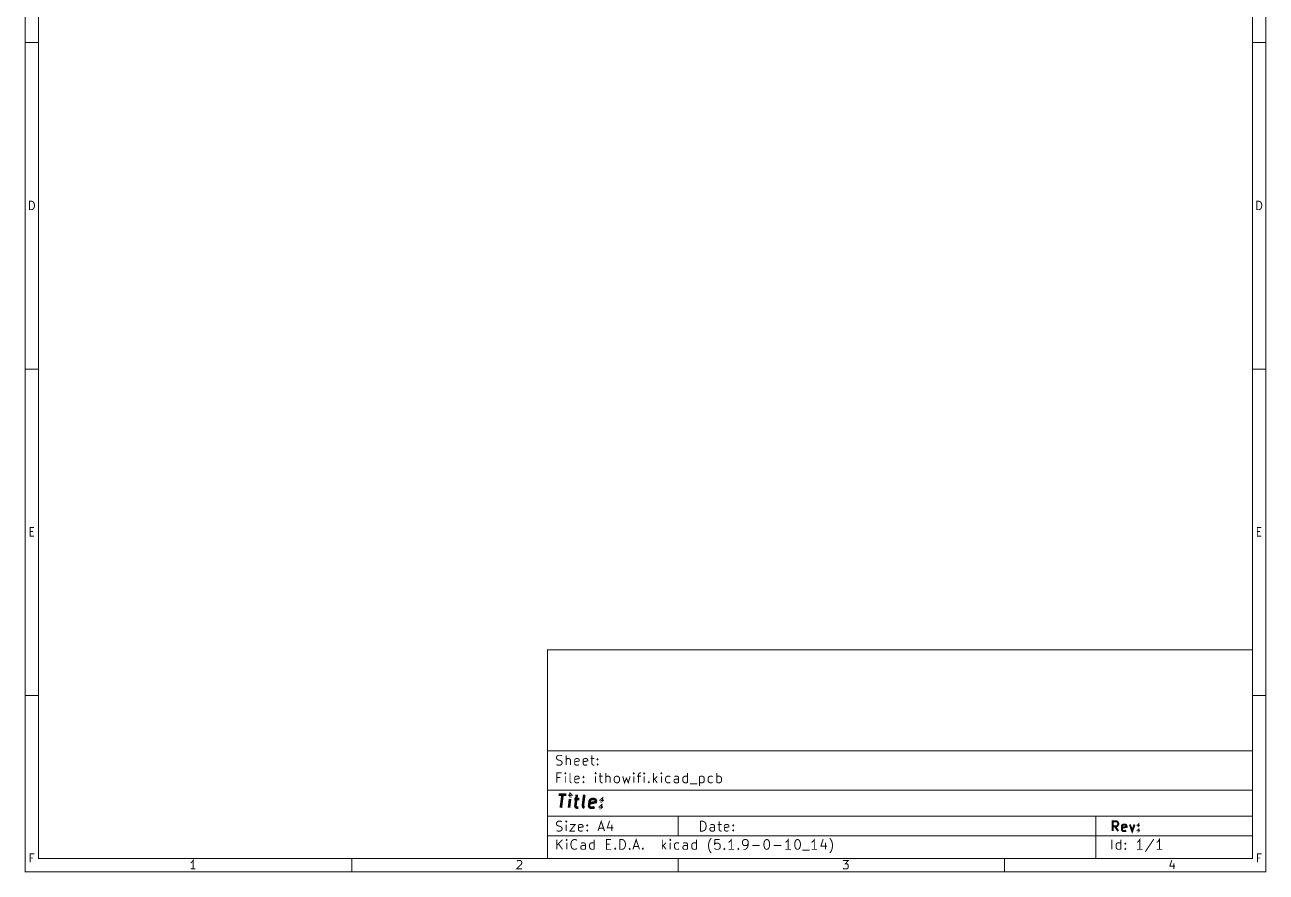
# Model space of a CAD drawing. Extents: x 0.4 to 7.9, y 0.4 to 11.3.
# Drawn here: x 0.39 to 7.88, y 0.39 to 5.5 of the extents above; entities that cross this region are included whole.
import ezdxf

# ---------------------------------------------------------------- set-up
doc = ezdxf.new("R2010")
doc.units = 0
doc.layers.get('0').update_dxf_attribs({"linetype": 'CONTINUOUS'})

msp = doc.modelspace()

# ---------------------------------------------------------------- linework, layer by layer
at = {"color": 0, "const_width": 0.005906}
for points in [[(0.393718, 11.3007), (7.87429, 11.3007), (7.87429, 0.395128), (0.393718, 0.395128), (0.393718, 11.3007)], [(0.472439, 11.222), (7.79557, 11.222), (7.79557, 0.473904), (0.472439, 0.473904), (0.472439, 11.222)], [(0.419596, 4.38786), (0.419596, 4.43901), (0.431803, 4.43901), (0.439074, 4.43664), (0.444011, 4.43175), (0.446397, 4.42686), (0.448893, 4.41715), (0.448893, 4.40983), (0.446397, 4.40007), (0.444011, 4.39513), (0.439074, 4.39035), (0.431803, 4.38786), (0.419596, 4.38786)], [(7.8215, 4.38786), (7.8215, 4.43901), (7.83371, 4.43901), (7.84099, 4.43664), (7.84581, 4.43175), (7.84831, 4.42686), (7.85069, 4.41715), (7.85069, 4.40983), (7.84831, 4.40007), (7.84581, 4.39513), (7.84099, 4.39035), (7.83371, 4.38786), (7.8215, 4.38786)], [(3.54357, 1.73372), (7.79557, 1.73372), (7.79557, 0.473904), (3.54357, 0.473904), (3.54357, 1.73372)], [(3.95708, 0.931424), (3.95139, 0.934244), (3.94862, 0.937121), (3.94581, 0.942762), (3.94581, 0.959526), (3.94862, 0.965224), (3.95139, 0.968045), (3.95708, 0.970865), (3.9655, 0.970865), (3.97108, 0.968045), (3.9739, 0.965224), (3.97678, 0.959526), (3.97678, 0.942762), (3.9739, 0.937121), (3.97108, 0.934244), (3.9655, 0.931424), (3.95708, 0.931424)], [(4.4661, 0.640136), (4.4661, 0.699164), (4.48008, 0.699164), (4.48861, 0.696343), (4.49419, 0.690756), (4.49701, 0.685167), (4.49978, 0.673828), (4.49978, 0.665419), (4.49701, 0.654135), (4.49419, 0.648546), (4.48861, 0.642958), (4.48008, 0.640136), (4.4661, 0.640136)], [(3.9796, 0.529949), (3.9796, 0.588921), (3.9936, 0.588921), (4.00211, 0.586154), (4.00771, 0.580567), (4.01053, 0.574869), (4.01329, 0.563639), (4.01329, 0.555231), (4.01053, 0.543946), (4.00771, 0.538357), (4.00211, 0.532769), (3.9936, 0.529949), (3.9796, 0.529949)], [(4.86257, 0.588921), (4.86822, 0.588921), (4.87381, 0.586154), (4.87657, 0.583333), (4.8795, 0.577746), (4.88232, 0.566461), (4.88232, 0.552354), (4.8795, 0.541124), (4.87657, 0.535536), (4.87381, 0.532769), (4.86822, 0.529949), (4.86257, 0.529949), (4.85699, 0.532769), (4.85411, 0.535536), (4.85129, 0.541124), (4.84853, 0.552354), (4.84853, 0.566461), (4.85129, 0.577746), (4.85411, 0.583333), (4.85699, 0.586154), (4.86257, 0.588921)], [(5.04818, 0.588921), (5.05382, 0.588921), (5.0594, 0.586154), (5.06218, 0.583333), (5.06511, 0.577746), (5.06793, 0.566461), (5.06793, 0.552354), (5.06511, 0.541124), (5.06218, 0.535536), (5.0594, 0.532769), (5.05382, 0.529949), (5.04818, 0.529949), (5.04258, 0.532769), (5.03971, 0.535536), (5.03689, 0.541124), (5.03413, 0.552354), (5.03413, 0.566461), (5.03689, 0.577746), (5.03971, 0.583333), (5.04258, 0.586154), (5.04818, 0.588921)]]:
    msp.add_lwpolyline(points, close=True, dxfattribs=at)
at = {"color": 0}
for points, const_width in [([(0.393718, 5.39524), (0.472385, 5.39524)], 0.005906), ([(7.87418, 5.39524), (7.79551, 5.39524)], 0.005906), ([(0.393718, 3.42676), (0.472385, 3.42676)], 0.005906), ([(7.87418, 3.42676), (7.79551, 3.42676)], 0.005906), ([(0.446397, 2.41932), (0.422092, 2.41932), (0.422092, 2.47054), (0.446397, 2.47054)], 0.005906), ([(7.84831, 2.41932), (7.82389, 2.41932), (7.82389, 2.47054), (7.84831, 2.47054)], 0.005906), ([(0.422092, 2.44613), (0.439074, 2.44613)], 0.005906), ([(7.82389, 2.44613), (7.84099, 2.44613)], 0.005906), ([(0.393718, 1.45822), (0.472385, 1.45822)], 0.005906), ([(7.87418, 1.45822), (7.79551, 1.45822)], 0.005906), ([(3.54351, 1.12353), (7.79551, 1.12353)], 0.005906), ([(3.59711, 1.04053), (3.60553, 1.03776), (3.61957, 1.03776), (3.62522, 1.04053), (3.62799, 1.04346), (3.63092, 1.04905), (3.63092, 1.05463), (3.62799, 1.06022), (3.62522, 1.06304), (3.61957, 1.06586), (3.6084, 1.06874), (3.60271, 1.07156), (3.59988, 1.07433), (3.59711, 1.07997), (3.59711, 1.08556), (3.59988, 1.09125), (3.60271, 1.09402), (3.6084, 1.09684), (3.6224, 1.09684), (3.63092, 1.09402)], 0.005906), ([(3.65619, 1.03776), (3.65619, 1.09684)], 0.005906), ([(3.68147, 1.03776), (3.68147, 1.06874), (3.67871, 1.07433), (3.67301, 1.07715), (3.66461, 1.07715), (3.65901, 1.07433), (3.65619, 1.07156)], 0.005906), ([(3.7321, 1.04053), (3.72651, 1.03776), (3.71522, 1.03776), (3.70958, 1.04053), (3.70682, 1.04622), (3.70682, 1.06874), (3.70958, 1.07433), (3.71522, 1.07715), (3.72651, 1.07715), (3.7321, 1.07433), (3.73492, 1.06874), (3.73492, 1.06304), (3.70682, 1.05745)], 0.005906), ([(3.78271, 1.04053), (3.77713, 1.03776), (3.76579, 1.03776), (3.76019, 1.04053), (3.75738, 1.04622), (3.75738, 1.06874), (3.76019, 1.07433), (3.76579, 1.07715), (3.77713, 1.07715), (3.78271, 1.07433), (3.78549, 1.06874), (3.78549, 1.06304), (3.75738, 1.05745)], 0.005906), ([(3.8024, 1.07715), (3.82493, 1.07715)], 0.005906), ([(3.81082, 1.09684), (3.81082, 1.04622), (3.81358, 1.04053), (3.81928, 1.03776), (3.82493, 1.03776)], 0.005906), ([(3.84462, 1.07433), (3.84739, 1.07156), (3.84462, 1.06874), (3.84179, 1.07156), (3.84462, 1.07433), (3.84462, 1.06874)], 0.005906), ([(3.84462, 1.04346), (3.84739, 1.04053), (3.84462, 1.03776), (3.84179, 1.04053), (3.84462, 1.04346), (3.84462, 1.03776)], 0.005906), ([(3.59988, 0.931424), (3.59988, 0.99056), (3.62799, 0.99056)], 0.005906), ([(3.6505, 0.99056), (3.64768, 0.987739), (3.6505, 0.984972), (3.65338, 0.987739), (3.6505, 0.99056), (3.6505, 0.984972)], 0.005906), ([(3.6505, 0.931424), (3.6505, 0.970865)], 0.005906), ([(3.68712, 0.931424), (3.68147, 0.934244), (3.67871, 0.939942), (3.67871, 0.99056)], 0.005906), ([(3.7321, 0.934244), (3.72651, 0.931424), (3.71522, 0.931424), (3.70958, 0.934244), (3.70682, 0.939942), (3.70682, 0.962457), (3.70958, 0.968045), (3.71522, 0.970865), (3.72651, 0.970865), (3.7321, 0.968045), (3.73492, 0.962457), (3.73492, 0.95676), (3.70682, 0.951172)], 0.005906), ([(3.76019, 0.968045), (3.76303, 0.965224), (3.76019, 0.962457), (3.75738, 0.965224), (3.76019, 0.968045), (3.76019, 0.962457)], 0.005906), ([(3.83328, 0.99056), (3.83051, 0.987739), (3.83328, 0.984972), (3.8361, 0.987739), (3.83328, 0.99056), (3.83328, 0.984972)], 0.005906), ([(3.83328, 0.931424), (3.83328, 0.970865)], 0.005906), ([(3.85297, 0.970865), (3.87549, 0.970865)], 0.005906), ([(3.86149, 0.99056), (3.86149, 0.939942), (3.86431, 0.934244), (3.8699, 0.931424), (3.87549, 0.931424)], 0.005906), ([(3.89518, 0.931424), (3.89518, 0.99056)], 0.005906), ([(3.92051, 0.931424), (3.92051, 0.962457), (3.91769, 0.968045), (3.91211, 0.970865), (3.9036, 0.970865), (3.898, 0.968045), (3.89518, 0.965224)], 0.005906), ([(3.99642, 0.970865), (4.00771, 0.931424), (4.01888, 0.959526), (4.03022, 0.931424), (4.04139, 0.970865)], 0.005906), ([(4.06392, 0.99056), (4.06108, 0.987739), (4.06392, 0.984972), (4.06668, 0.987739), (4.06392, 0.99056), (4.06392, 0.984972)], 0.005906), ([(4.06392, 0.931424), (4.06392, 0.970865)], 0.005906), ([(4.08361, 0.970865), (4.10612, 0.970865)], 0.005906), ([(4.09212, 0.931424), (4.09212, 0.982042), (4.09489, 0.987739), (4.10047, 0.99056), (4.10612, 0.99056)], 0.005906), ([(4.12582, 0.99056), (4.12299, 0.987739), (4.12582, 0.984972), (4.12858, 0.987739), (4.12582, 0.99056), (4.12582, 0.984972)], 0.005906), ([(4.12582, 0.931424), (4.12582, 0.970865)], 0.005906), ([(4.18201, 0.931424), (4.18201, 0.99056)], 0.005906), ([(4.20449, 0.970865), (4.18201, 0.948351)], 0.005906), ([(4.22982, 0.99056), (4.227, 0.987739), (4.22982, 0.984972), (4.23269, 0.987739), (4.22982, 0.99056), (4.22982, 0.984972)], 0.005906), ([(4.22982, 0.931424), (4.22982, 0.970865)], 0.005906), ([(4.28331, 0.934244), (4.27772, 0.931424), (4.26639, 0.931424), (4.26079, 0.934244), (4.25797, 0.937121), (4.25521, 0.942762), (4.25521, 0.959526), (4.25797, 0.965224), (4.26079, 0.968045), (4.26639, 0.970865), (4.27772, 0.970865), (4.28331, 0.968045)], 0.005906), ([(4.33388, 0.931424), (4.33388, 0.962457), (4.33111, 0.968045), (4.32553, 0.970865), (4.31418, 0.970865), (4.3086, 0.968045)], 0.005906), ([(4.38732, 0.934244), (4.38167, 0.931424), (4.3705, 0.931424), (4.36481, 0.934244), (4.36199, 0.937121), (4.35921, 0.942762), (4.35921, 0.959526), (4.36199, 0.965224), (4.36481, 0.968045), (4.3705, 0.970865), (4.38167, 0.970865), (4.38732, 0.968045)], 0.005906), ([(4.38732, 0.931424), (4.38732, 0.99056)], 0.005906), ([(4.46039, 0.970865), (4.46039, 0.911729)], 0.005906), ([(4.46039, 0.968045), (4.4661, 0.970865), (4.47732, 0.970865), (4.48292, 0.968045), (4.48579, 0.965224), (4.48861, 0.959526), (4.48861, 0.942762), (4.48579, 0.937121), (4.48292, 0.934244), (4.47732, 0.931424), (4.4661, 0.931424), (4.46039, 0.934244)], 0.005906), ([(4.53922, 0.934244), (4.53358, 0.931424), (4.52229, 0.931424), (4.51671, 0.934244), (4.51389, 0.937121), (4.51112, 0.942762), (4.51112, 0.959526), (4.51389, 0.965224), (4.51671, 0.968045), (4.52229, 0.970865), (4.53358, 0.970865), (4.53922, 0.968045)], 0.005906), ([(4.56451, 0.931424), (4.56451, 0.99056)], 0.005906), ([(4.56451, 0.968045), (4.5701, 0.970865), (4.58138, 0.970865), (4.58703, 0.968045), (4.58979, 0.965224), (4.59261, 0.959526), (4.59261, 0.942762), (4.58979, 0.937121), (4.58703, 0.934244), (4.58138, 0.931424), (4.5701, 0.931424), (4.56451, 0.934244)], 0.005906), ([(3.61957, 0.962457), (3.59988, 0.962457)], 0.005906), ([(3.76019, 0.937121), (3.76303, 0.934244), (3.76019, 0.931424), (3.75738, 0.934244), (3.76019, 0.937121), (3.76019, 0.931424)], 0.005906), ([(4.15392, 0.937121), (4.15668, 0.934244), (4.15392, 0.931424), (4.1511, 0.934244), (4.15392, 0.937121), (4.15392, 0.931424)], 0.005906), ([(4.18772, 0.953939), (4.20449, 0.931424)], 0.005906), ([(4.33388, 0.934244), (4.32829, 0.931424), (4.31418, 0.931424), (4.3086, 0.934244), (4.30583, 0.939942), (4.30583, 0.945529), (4.3086, 0.951172), (4.31418, 0.953939), (4.32829, 0.953939), (4.33388, 0.95676)], 0.005906), ([(4.40142, 0.925836), (4.4464, 0.925836)], 0.005906), ([(3.54351, 0.887369), (7.79551, 0.887369)], 0.005906), ([(3.611, 0.859538), (3.65597, 0.859538)], 0.015748), ([(3.62358, 0.780871), (3.63351, 0.859538)], 0.015748), ([(3.67242, 0.780871), (3.67887, 0.833333)], 0.015748), ([(3.68218, 0.859538), (3.678, 0.855849), (3.68132, 0.852051), (3.68549, 0.855849), (3.68218, 0.859538), (3.68132, 0.852051)], 0.015748), ([(3.70518, 0.833333), (3.73519, 0.833333)], 0.015748), ([(3.71972, 0.859538), (3.71132, 0.792046), (3.71408, 0.78456), (3.72108, 0.780871), (3.72863, 0.780871)], 0.015748), ([(3.76611, 0.780871), (3.75911, 0.78456), (3.75629, 0.792046), (3.76471, 0.859538)], 0.015748), ([(3.82661, 0.78456), (3.81858, 0.780871), (3.8036, 0.780871), (3.7966, 0.78456), (3.79368, 0.792046), (3.79753, 0.822049), (3.80219, 0.829536), (3.81022, 0.833333), (3.82508, 0.833333), (3.83219, 0.829536), (3.83501, 0.822049), (3.8341, 0.814561), (3.79557, 0.807021)], 0.015748), ([(3.86968, 0.829536), (3.87299, 0.825846), (3.86871, 0.822049), (3.8655, 0.825846), (3.86968, 0.829536), (3.86871, 0.822049)], 0.015748), ([(3.86447, 0.788357), (3.86778, 0.78456), (3.86361, 0.780871), (3.86029, 0.78456), (3.86447, 0.788357), (3.86361, 0.780871)], 0.015748), ([(3.54351, 0.729872), (7.79551, 0.729872)], 0.005906), ([(3.59711, 0.642958), (3.60553, 0.640136), (3.61957, 0.640136), (3.62522, 0.642958), (3.62799, 0.645725), (3.63092, 0.651367), (3.63092, 0.657064), (3.62799, 0.662651), (3.62522, 0.665419), (3.61957, 0.66824), (3.6084, 0.671061), (3.60271, 0.673828), (3.59988, 0.67665), (3.59711, 0.682346), (3.59711, 0.687935), (3.59988, 0.693522), (3.60271, 0.696343), (3.6084, 0.699164), (3.6224, 0.699164), (3.63092, 0.696343)], 0.005906), ([(3.65619, 0.699164), (3.65338, 0.696343), (3.65619, 0.693522), (3.65901, 0.696343), (3.65619, 0.699164), (3.65619, 0.693522)], 0.005906), ([(3.65619, 0.640136), (3.65619, 0.679525)], 0.005906), ([(3.67871, 0.679525), (3.70958, 0.679525), (3.67871, 0.640136), (3.70958, 0.640136)], 0.005906), ([(3.75461, 0.642958), (3.74903, 0.640136), (3.73768, 0.640136), (3.7321, 0.642958), (3.72928, 0.648546), (3.72928, 0.671061), (3.7321, 0.67665), (3.73768, 0.679525), (3.74903, 0.679525), (3.75461, 0.67665), (3.75738, 0.671061), (3.75738, 0.665419), (3.72928, 0.659831)], 0.005906), ([(3.78271, 0.67665), (3.78549, 0.673828), (3.78271, 0.671061), (3.77989, 0.673828), (3.78271, 0.67665), (3.78271, 0.671061)], 0.005906), ([(3.84739, 0.640136), (3.86708, 0.699164), (3.88678, 0.640136)], 0.005906), ([(3.91769, 0.70204), (3.9036, 0.659831), (3.94021, 0.659831)], 0.005906), ([(3.93181, 0.679525), (3.93181, 0.640136)], 0.005906), ([(4.33089, 0.729872), (4.33089, 0.611763)], 0.005906), ([(4.5504, 0.640136), (4.5504, 0.671061), (4.54758, 0.67665), (4.54199, 0.679525), (4.53071, 0.679525), (4.52512, 0.67665)], 0.005906), ([(4.5701, 0.679525), (4.59261, 0.679525)], 0.005906), ([(4.57861, 0.699164), (4.57861, 0.648546), (4.58138, 0.642958), (4.58703, 0.640136), (4.59261, 0.640136)], 0.005906), ([(4.63482, 0.642958), (4.62918, 0.640136), (4.61789, 0.640136), (4.61231, 0.642958), (4.60949, 0.648546), (4.60949, 0.671061), (4.61231, 0.67665), (4.61789, 0.679525), (4.62918, 0.679525), (4.63482, 0.67665), (4.63758, 0.671061), (4.63758, 0.665419), (4.60949, 0.659831)], 0.005906), ([(4.66292, 0.67665), (4.66569, 0.673828), (4.66292, 0.671061), (4.6601, 0.673828), (4.66292, 0.67665), (4.66292, 0.671061)], 0.005906), ([(6.85058, 0.729872), (6.85058, 0.473958)], 0.005906), ([(6.95111, 0.640136), (6.95111, 0.699164), (6.97358, 0.699164), (6.97922, 0.696343), (6.98199, 0.693522), (6.98492, 0.687935), (6.98492, 0.679525), (6.98199, 0.673828), (6.97922, 0.671061), (6.97358, 0.66824), (6.95111, 0.66824)], 0.011811), ([(6.98492, 0.640136), (6.96522, 0.66824)], 0.011811), ([(7.03271, 0.642958), (7.02701, 0.640136), (7.01579, 0.640136), (7.01019, 0.642958), (7.00732, 0.648546), (7.00732, 0.671061), (7.01019, 0.67665), (7.01579, 0.679525), (7.02701, 0.679525), (7.03271, 0.67665), (7.03549, 0.671061), (7.03549, 0.665419), (7.00732, 0.659831)], 0.011811), ([(7.05518, 0.679525), (7.06917, 0.640136), (7.08328, 0.679525)], 0.011811), ([(7.10579, 0.67665), (7.10861, 0.673828), (7.10579, 0.671061), (7.10297, 0.673828), (7.10579, 0.67665), (7.10579, 0.671061)], 0.011811), ([(3.54351, 0.611763), (7.79551, 0.611763)], 0.005906), ([(3.78271, 0.645725), (3.78549, 0.642958), (3.78271, 0.640136), (3.77989, 0.642958), (3.78271, 0.645725), (3.78271, 0.640136)], 0.005906), ([(3.85297, 0.657064), (3.88108, 0.657064)], 0.005906), ([(4.53071, 0.507433), (4.52789, 0.510254), (4.52229, 0.518664), (4.51947, 0.524251), (4.51671, 0.532769), (4.51389, 0.546767), (4.51389, 0.558051), (4.51671, 0.572049), (4.51947, 0.580567), (4.52229, 0.586154), (4.52789, 0.594564), (4.53071, 0.597331)], 0.005906), ([(4.5504, 0.642958), (4.54482, 0.640136), (4.53071, 0.640136), (4.52512, 0.642958), (4.52229, 0.648546), (4.52229, 0.654135), (4.52512, 0.659831), (4.53071, 0.662651), (4.54482, 0.662651), (4.5504, 0.665419)], 0.005906), ([(4.66292, 0.645725), (4.66569, 0.642958), (4.66292, 0.640136), (4.6601, 0.642958), (4.66292, 0.645725), (4.66292, 0.640136)], 0.005906), ([(5.24501, 0.507433), (5.24778, 0.510254), (5.25353, 0.518664), (5.25629, 0.524251), (5.25911, 0.532769), (5.26188, 0.546767), (5.26188, 0.558051), (5.25911, 0.572049), (5.25629, 0.580567), (5.25353, 0.586154), (5.24778, 0.594564), (5.24501, 0.597331)], 0.005906), ([(7.10579, 0.645725), (7.10861, 0.642958), (7.10579, 0.640136), (7.10297, 0.642958), (7.10579, 0.645725), (7.10579, 0.640136)], 0.011811), ([(3.59988, 0.529949), (3.59988, 0.588921)], 0.005906), ([(3.63368, 0.588921), (3.59988, 0.555231)], 0.005906), ([(3.63368, 0.529949), (3.6084, 0.563639)], 0.005906), ([(3.65901, 0.588921), (3.65619, 0.586154), (3.65901, 0.583333), (3.66178, 0.586154), (3.65901, 0.588921), (3.65901, 0.583333)], 0.005906), ([(3.65901, 0.529949), (3.65901, 0.569228)], 0.005906), ([(3.72081, 0.535536), (3.71799, 0.532769), (3.70958, 0.529949), (3.704, 0.529949), (3.69547, 0.532769), (3.68989, 0.538357), (3.68712, 0.543946), (3.68431, 0.555231), (3.68431, 0.563639), (3.68712, 0.574869), (3.68989, 0.580567), (3.69547, 0.586154), (3.704, 0.588921), (3.70958, 0.588921), (3.71799, 0.586154), (3.72081, 0.583333)], 0.005906), ([(3.77149, 0.532769), (3.76579, 0.529949), (3.75179, 0.529949), (3.74621, 0.532769), (3.74333, 0.538357), (3.74333, 0.543946), (3.74621, 0.549533), (3.75179, 0.552354), (3.76579, 0.552354), (3.77149, 0.555231)], 0.005906), ([(3.77149, 0.529949), (3.77149, 0.560818), (3.76872, 0.566461), (3.76303, 0.569228), (3.75179, 0.569228), (3.74621, 0.566461)], 0.005906), ([(3.82493, 0.532769), (3.81928, 0.529949), (3.808, 0.529949), (3.8024, 0.532769), (3.79958, 0.535536), (3.79682, 0.541124), (3.79682, 0.558051), (3.79958, 0.563639), (3.8024, 0.566461), (3.808, 0.569228), (3.81928, 0.569228), (3.82493, 0.566461)], 0.005906), ([(3.82493, 0.529949), (3.82493, 0.588921)], 0.005906), ([(3.92611, 0.529949), (3.898, 0.529949), (3.898, 0.588921), (3.92611, 0.588921)], 0.005906), ([(3.898, 0.560818), (3.91769, 0.560818)], 0.005906), ([(3.95139, 0.535536), (3.95432, 0.532769), (3.95139, 0.529949), (3.94862, 0.532769), (3.95139, 0.535536), (3.95139, 0.529949)], 0.005906), ([(4.03857, 0.535536), (4.04139, 0.532769), (4.03857, 0.529949), (4.03581, 0.532769), (4.03857, 0.535536), (4.03857, 0.529949)], 0.005906), ([(4.05832, 0.529949), (4.07801, 0.588921), (4.09771, 0.529949)], 0.005906), ([(4.06392, 0.546767), (4.09212, 0.546767)], 0.005906), ([(4.1174, 0.535536), (4.12022, 0.532769), (4.1174, 0.529949), (4.11447, 0.532769), (4.1174, 0.535536), (4.1174, 0.529949)], 0.005906), ([(4.23551, 0.529949), (4.23551, 0.588921)], 0.005906), ([(4.25797, 0.569228), (4.23551, 0.546767)], 0.005906), ([(4.2411, 0.552354), (4.25797, 0.529949)], 0.005906), ([(4.28331, 0.588921), (4.28049, 0.586154), (4.28331, 0.583333), (4.28608, 0.586154), (4.28331, 0.588921), (4.28331, 0.583333)], 0.005906), ([(4.28331, 0.529949), (4.28331, 0.569228)], 0.005906), ([(4.33669, 0.532769), (4.33111, 0.529949), (4.31982, 0.529949), (4.31418, 0.532769), (4.31142, 0.535536), (4.3086, 0.541124), (4.3086, 0.558051), (4.31142, 0.563639), (4.31418, 0.566461), (4.31982, 0.569228), (4.33111, 0.569228), (4.33669, 0.566461)], 0.005906), ([(4.38732, 0.532769), (4.38167, 0.529949), (4.36762, 0.529949), (4.36199, 0.532769), (4.35921, 0.538357), (4.35921, 0.543946), (4.36199, 0.549533), (4.36762, 0.552354), (4.38167, 0.552354), (4.38732, 0.555231)], 0.005906), ([(4.38732, 0.529949), (4.38732, 0.560818), (4.3845, 0.566461), (4.3789, 0.569228), (4.36762, 0.569228), (4.36199, 0.566461)], 0.005906), ([(4.44081, 0.532769), (4.43511, 0.529949), (4.42389, 0.529949), (4.41829, 0.532769), (4.41542, 0.535536), (4.4126, 0.541124), (4.4126, 0.558051), (4.41542, 0.563639), (4.41829, 0.566461), (4.42389, 0.569228), (4.43511, 0.569228), (4.44081, 0.566461)], 0.005906), ([(4.44081, 0.529949), (4.44081, 0.588921)], 0.005906), ([(4.58138, 0.588921), (4.55322, 0.588921), (4.5504, 0.560818), (4.55322, 0.563639), (4.55892, 0.566461), (4.57292, 0.566461), (4.57861, 0.563639), (4.58138, 0.560818), (4.58421, 0.555231), (4.58421, 0.541124), (4.58138, 0.535536), (4.57861, 0.532769), (4.57292, 0.529949), (4.55892, 0.529949), (4.55322, 0.532769), (4.5504, 0.535536)], 0.005906), ([(4.60949, 0.535536), (4.61231, 0.532769), (4.60949, 0.529949), (4.60672, 0.532769), (4.60949, 0.535536), (4.60949, 0.529949)], 0.005906), ([(4.65169, 0.529949), (4.65169, 0.588921), (4.646, 0.580567), (4.6404, 0.574869), (4.63482, 0.572049)], 0.005906), ([(4.66851, 0.529949), (4.63482, 0.529949)], 0.005906), ([(4.69379, 0.535536), (4.69672, 0.532769), (4.69379, 0.529949), (4.69103, 0.532769), (4.69379, 0.535536), (4.69379, 0.529949)], 0.005906), ([(4.72483, 0.529949), (4.736, 0.529949), (4.74169, 0.532769), (4.74451, 0.535536), (4.75011, 0.543946), (4.75288, 0.555231), (4.75288, 0.577746), (4.75011, 0.583333), (4.74729, 0.586154), (4.74169, 0.588921), (4.73042, 0.588921), (4.72483, 0.586154), (4.722, 0.583333), (4.71918, 0.577746), (4.71918, 0.563639), (4.722, 0.558051), (4.72483, 0.555231), (4.73042, 0.552354), (4.74169, 0.552354), (4.74729, 0.555231), (4.75011, 0.558051), (4.75288, 0.563639)], 0.005906), ([(4.77821, 0.552354), (4.82319, 0.552354)], 0.005906), ([(4.90761, 0.552354), (4.95258, 0.552354)], 0.005906), ([(4.99468, 0.529949), (4.99468, 0.588921), (4.9891, 0.580567), (4.98351, 0.574869), (4.97792, 0.572049)], 0.005906), ([(5.01161, 0.529949), (4.97792, 0.529949)], 0.005906), ([(5.0791, 0.524251), (5.12408, 0.524251)], 0.005906), ([(5.15218, 0.529949), (5.15218, 0.588921), (5.1466, 0.580567), (5.141, 0.574869), (5.13542, 0.572049)], 0.005906), ([(5.16911, 0.529949), (5.13542, 0.529949)], 0.005906), ([(5.20568, 0.591743), (5.19162, 0.549533), (5.22819, 0.549533)], 0.005906), ([(5.21972, 0.569228), (5.21972, 0.529949)], 0.005906), ([(6.9464, 0.529949), (6.9464, 0.588921)], 0.005906), ([(6.99978, 0.532769), (6.99419, 0.529949), (6.98292, 0.529949), (6.97732, 0.532769), (6.9745, 0.535536), (6.97168, 0.541124), (6.97168, 0.558051), (6.9745, 0.563639), (6.97732, 0.566461), (6.98292, 0.569228), (6.99419, 0.569228), (6.99978, 0.566461)], 0.005906), ([(6.99978, 0.529949), (6.99978, 0.588921)], 0.005906), ([(7.02789, 0.535536), (7.03071, 0.532769), (7.02789, 0.529949), (7.02512, 0.532769), (7.02789, 0.535536), (7.02789, 0.529949)], 0.005906), ([(7.02789, 0.566461), (7.03071, 0.563639), (7.02789, 0.560818), (7.02512, 0.563639), (7.02789, 0.566461), (7.02789, 0.560818)], 0.005906), ([(7.11513, 0.529949), (7.11513, 0.588921), (7.10949, 0.580567), (7.10389, 0.574869), (7.09819, 0.572049)], 0.005906), ([(7.132, 0.529949), (7.09819, 0.529949)], 0.005906), ([(7.19949, 0.591743), (7.14893, 0.515842)], 0.005906), ([(7.23318, 0.529949), (7.23318, 0.588921), (7.2276, 0.580567), (7.222, 0.574869), (7.21631, 0.572049)], 0.005906), ([(7.25011, 0.529949), (7.21631, 0.529949)], 0.005906), ([(0.423286, 0.450846), (0.423286, 0.502061), (0.447592, 0.502061)], 0.005906), ([(0.440321, 0.477647), (0.423286, 0.477647)], 0.005906), ([(1.40522, 0.411458), (1.40522, 0.462565), (1.40039, 0.45524), (1.39551, 0.450467), (1.39063, 0.447971)], 0.005906), ([(2.36219, 0.473958), (2.36219, 0.395236)], 0.005906), ([(3.3591, 0.457736), (3.36149, 0.460124), (3.36637, 0.462565), (3.37858, 0.462565), (3.38351, 0.460124), (3.3859, 0.457736), (3.3884, 0.452854), (3.3884, 0.447971), (3.3859, 0.440647), (3.35672, 0.411458), (3.3884, 0.411458)], 0.005906), ([(4.33068, 0.473958), (4.33068, 0.395236)], 0.005906), ([(5.32519, 0.462565), (5.35688, 0.462565), (5.33979, 0.443143), (5.34711, 0.443143), (5.352, 0.440647), (5.35439, 0.43826), (5.35688, 0.433322), (5.35688, 0.421169), (5.35439, 0.416233), (5.352, 0.413846), (5.34711, 0.411458), (5.33251, 0.411458), (5.32758, 0.413846), (5.32519, 0.416233)], 0.005906), ([(6.29921, 0.473958), (6.29921, 0.395236)], 0.005906), ([(7.30832, 0.465061), (7.29611, 0.42844), (7.32781, 0.42844)], 0.005906), ([(7.82508, 0.450846), (7.82508, 0.502061), (7.8495, 0.502061)], 0.005906), ([(7.84218, 0.477647), (7.82508, 0.477647)], 0.005906), ([(1.41992, 0.411458), (1.39063, 0.411458)], 0.005906), ([(7.32047, 0.445529), (7.32047, 0.411458)], 0.005906)]:
    msp.add_lwpolyline(points, dxfattribs=dict(at, const_width=const_width))

doc.saveas('drawing.dxf')
